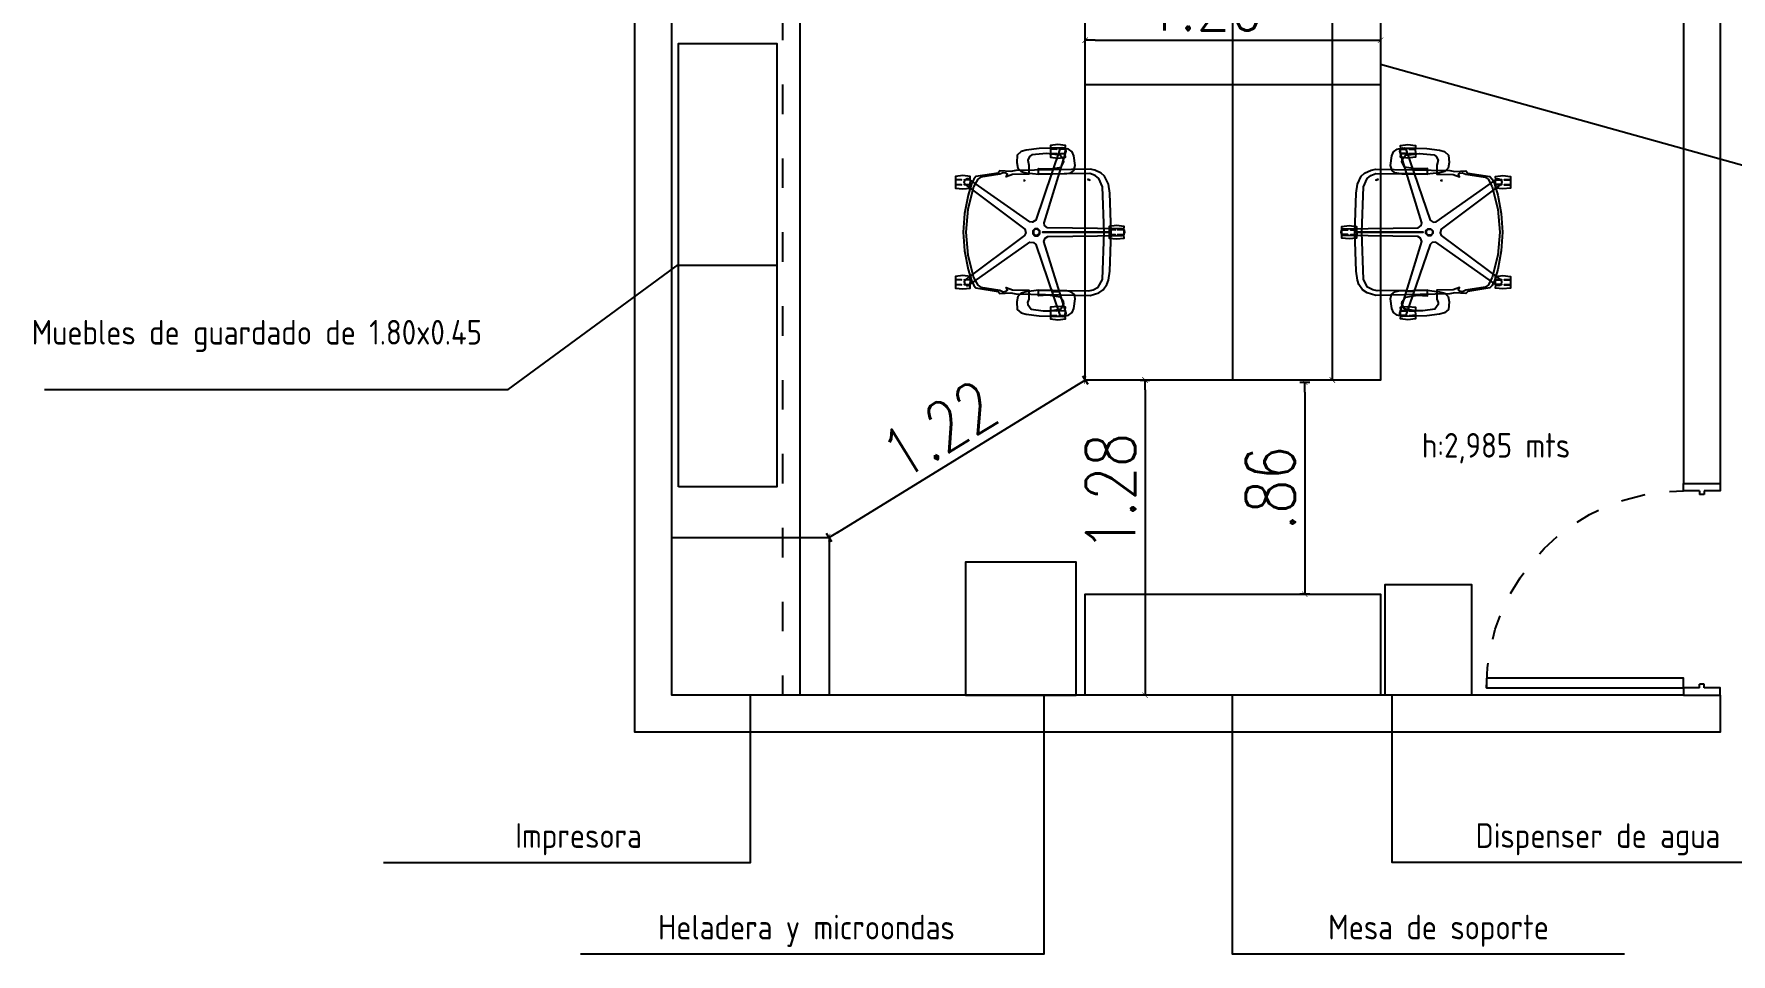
# Model space of a CAD drawing. Header units: millimetres. Extents: x 1591 to 1817, y 987 to 1091.
# Drawn here: x 1702.79 to 1709.69, y 1083.12 to 1086.86 of the extents above; entities that cross this region are included whole.
import ezdxf

# ---------------------------------------------------------------- set-up
doc = ezdxf.new("R2010")
doc.units = ezdxf.units.MM
doc.linetypes.add('ACAD_ISO03W100', pattern=[30, 12, -18])
doc.linetypes.add('HIDDEN2', pattern=[0.1875, 0.125, -0.0625])
for name, color, linetype in [('CA-Puertas', 252, 'Continuous'), ('CATALOGUE-TXT', 251, 'Continuous'), ('Paula', 1, 'Continuous')]:
    doc.layers.add(name, color=color, linetype=linetype)
doc.styles.add('RR', font='ROMANS.shx', dxfattribs={"width": 0.8})
doc.styles.get("Standard").update_dxf_attribs({"font": 'arial.ttf'})
doc.dimstyles.new('Copy of xx', dxfattribs={"dimscale": 2, "dimtxt": 0.036, "dimasz": 0.02, "dimexe": 0, "dimexo": 0.1, "dimgap": 0.02, "dimtad": 1, "dimzin": 4, "dimdsep": 46, "dimtxsty": 'RR', "dimblk1": 'COTA_N', "dimblk2": 'COTA_N', "dimsah": 1, "dimcen": 0, "dimclrd": 256, "dimclre": 256, "dimclrt": 256, "dimadec": 0, "dimazin": 0, "dimtfac": 1, "dimtix": 1, "dimtmove": 0, "dimatfit": 3, "dimldrblk": 'COTA_N', "dimfxl": 1, "dimtolj": 1, "dimtzin": 0, "dimarcsym": 0})

# ---------------------------------------------------------------- blocks, each defined once
blk = doc.blocks.new('A$C6B163F74')
for p, q in [((0.03, 0.085), (0.045, 0.085)), ((0.045, 0.065), (0.045, 0.085)), ((0.83, 0.085), (0.815, 0.085)), ((0.815, 0.065), (0.815, 0.085)), ((0.03, 0.065), (0.045, 0.065)), ((0.83, 0.065), (0.815, 0.065))]:
    blk.add_line(p, q)
blk.add_lwpolyline([(0.79, 0.95), (0.83, 0.95), (0.83, 0.15), (0.79, 0.15)], close=True)
for points in [[(0.03, 0.085), (0.03, 0.135), (0.03, 0.15), (0, 0.15), (0, 0.135)], [(0.83, 0.085), (0.83, 0.135), (0.83, 0.15), (0.86, 0.15), (0.86, 0.135)], [(0, 0.015), (0, 0), (0.03, 0), (0.03, 0.065)], [(0.86, 0.015), (0.86, 0), (0.83, 0), (0.83, 0.065)]]:
    blk.add_lwpolyline(points)
at = {"linetype": 'HIDDEN2', "ltscale": 0.5}
blk.add_arc((0.83, 0.15), 0.8, 90, 180, dxfattribs=at)
blk = doc.blocks.new('COTA_N')
for p, q in [((-1, 0), (0, 0)), ((0, 0.5), (0, -0.5))]:
    blk.add_line(p, q)
at = {"const_width": 0.065}
blk.add_lwpolyline([(0.14, 0.14), (0.28, 0.28), (0, 0), (-0.14, -0.14), (-0.28, -0.28)], dxfattribs=at)
blk = doc.blocks.new('*D56')
at = {"layer": 'CATALOGUE-TXT', "lineweight": -2, "transparency": 16777216}
blk.add_line((1707.9532, 1085.4061), (1707.9532, 1084.6253), dxfattribs=at)
at = {"layer": 'Defpoints', "color": 0, "transparency": 16777216}
for p in [(1707.8863, 1085.4461), (1707.9407, 1084.5853), (1707.9532, 1084.5853)]:
    blk.add_point(p, dxfattribs=at)
at = {"layer": 'CATALOGUE-TXT', "lineweight": -2, "transparency": 16777216, "xscale": 0.04, "yscale": 0.04, "zscale": 0.04}
for p, rotation in [((1707.9532, 1085.4461), 90), ((1707.9532, 1084.5853), 270)]:
    blk.add_blockref('COTA_N', p, dxfattribs=dict(at, rotation=rotation))
at = {"layer": 'CATALOGUE-TXT', "transparency": 16777216, "insert": (1707.8132, 1085.0157), "char_height": 0.072, "attachment_point": 5, "rotation": 90, "style": 'RR'}
blk.add_mtext('\\A1;{\\H2.77778x;.86}', dxfattribs=at)
blk = doc.blocks.new('*D59')
at = {"layer": 'CATALOGUE-TXT', "lineweight": -2, "transparency": 16777216}
blk.add_line((1707.1013, 1086.8349), (1708.2213, 1086.8349), dxfattribs=at)
at = {"layer": 'Defpoints', "color": 0, "transparency": 16777216}
for p in [(1707.0613, 1086.8152), (1708.2613, 1086.8349), (1708.2613, 1086.8152)]:
    blk.add_point(p, dxfattribs=at)
at = {"layer": 'CATALOGUE-TXT', "lineweight": -2, "transparency": 16777216, "xscale": 0.04, "yscale": 0.04, "zscale": 0.04, "rotation": 180}
blk.add_blockref('COTA_N', (1707.0613, 1086.8349), dxfattribs=at)
at = {"layer": 'CATALOGUE-TXT', "lineweight": -2, "transparency": 16777216, "xscale": 0.04, "yscale": 0.04, "zscale": 0.04}
blk.add_blockref('COTA_N', (1708.2613, 1086.8349), dxfattribs=at)
at = {"layer": 'CATALOGUE-TXT', "transparency": 16777216, "insert": (1707.5475, 1086.9749), "char_height": 0.072, "attachment_point": 5, "style": 'RR'}
blk.add_mtext('\\A1;{\\H2.77778x;1.20}', dxfattribs=at)
blk = doc.blocks.new('*D61')
at = {"layer": 'CATALOGUE-TXT', "lineweight": -2, "transparency": 16777216}
blk.add_line((1708.065, 1089.0153), (1708.065, 1085.4953), dxfattribs=at)
at = {"layer": 'Defpoints', "color": 0, "transparency": 16777216}
for p in [(1708.1512, 1089.0553), (1708.065, 1085.4553), (1708.1512, 1085.4553)]:
    blk.add_point(p, dxfattribs=at)
at = {"layer": 'CATALOGUE-TXT', "lineweight": -2, "transparency": 16777216, "xscale": 0.04, "yscale": 0.04, "zscale": 0.04}
for p, rotation in [((1708.065, 1089.0553), 90), ((1708.065, 1085.4553), 270)]:
    blk.add_blockref('COTA_N', p, dxfattribs=dict(at, rotation=rotation))
at = {"layer": 'CATALOGUE-TXT', "transparency": 16777216, "insert": (1707.925, 1087.4269), "char_height": 0.072, "attachment_point": 5, "rotation": 90, "style": 'RR'}
blk.add_mtext('\\A1;{\\H2.77778x;3.60}', dxfattribs=at)
blk = doc.blocks.new('*D70')
at = {"layer": 'CATALOGUE-TXT', "lineweight": -2, "transparency": 16777216}
blk.add_line((1706.0554, 1084.8363), (1707.0272, 1085.4344), dxfattribs=at)
at = {"layer": 'Defpoints', "color": 0, "transparency": 16777216}
for p in [(1707.0613, 1085.4553), (1707.0613, 1085.4553), (1706.0213, 1084.8153)]:
    blk.add_point(p, dxfattribs=at)
at = {"layer": 'CATALOGUE-TXT', "lineweight": -2, "transparency": 16777216, "xscale": 0.04, "yscale": 0.04, "zscale": 0.04}
for p, rotation in [((1707.0613, 1085.4553), 31.60750224614127), ((1706.0213, 1084.8153), 211.6075022461413)]:
    blk.add_blockref('COTA_N', p, dxfattribs=dict(at, rotation=rotation))
at = {"layer": 'CATALOGUE-TXT', "transparency": 16777216, "insert": (1706.4679, 1085.2546), "char_height": 0.072, "width": 0.005114, "attachment_point": 5, "rotation": 31.6075, "style": 'RR'}
blk.add_mtext('\\A1;{\\H2.77778x;1.22}', dxfattribs=at)
blk = doc.blocks.new('*D128')
at = {"layer": 'CATALOGUE-TXT', "lineweight": -2, "transparency": 16777216}
blk.add_line((1707.3044, 1085.4153), (1707.3044, 1084.2153), dxfattribs=at)
at = {"layer": 'Defpoints', "color": 0, "transparency": 16777216}
for p in [(1707.4033, 1085.4553), (1707.3044, 1084.1753), (1707.4033, 1084.1753)]:
    blk.add_point(p, dxfattribs=at)
at = {"layer": 'CATALOGUE-TXT', "lineweight": -2, "transparency": 16777216, "xscale": 0.04, "yscale": 0.04, "zscale": 0.04}
for p, rotation in [((1707.3044, 1085.4553), 90), ((1707.3044, 1084.1753), 270)]:
    blk.add_blockref('COTA_N', p, dxfattribs=dict(at, rotation=rotation))
at = {"layer": 'CATALOGUE-TXT', "transparency": 16777216, "insert": (1707.1644, 1085.0001), "char_height": 0.072, "attachment_point": 5, "rotation": 90, "style": 'RR'}
blk.add_mtext('\\A1;{\\H2.77778x;1.28}', dxfattribs=at)

msp = doc.modelspace()

# ---------------------------------------------------------------- linework, layer by layer
for points in [[(1709.6413, 1084.0253), (1705.2313, 1084.0253), (1705.2313, 1089.2053), (1709.6413, 1089.2053), (1709.6413, 1085.0353)], [(1705.3813, 1089.0553), (1709.4913, 1089.0553), (1709.4913, 1085.0353)], [(1709.4888, 1084.1753), (1705.3813, 1084.1753), (1705.3813, 1089.0553)], [(1705.9013, 1089.0553), (1705.9013, 1084.1753)], [(1705.4084, 1085.021), (1705.4084, 1086.821), (1705.8084, 1086.821), (1705.8084, 1085.021), (1705.4084, 1085.021)], [(1706.9656, 1086.3981), (1706.9587, 1086.3926), (1706.8601, 1086.1039), (1706.8477, 1086.0955), (1706.8357, 1086.097), (1706.5873, 1086.2719), (1706.5813, 1086.2721), (1706.5722, 1086.2665), (1706.5687, 1086.2589), (1706.5717, 1086.2506), (1706.8159, 1086.0676), (1706.82, 1086.0532), (1706.8149, 1086.0423), (1706.5718, 1085.8601), (1706.5697, 1085.8545), (1706.5722, 1085.8441), (1706.5784, 1085.8384), (1706.5872, 1085.8387), (1706.8367, 1086.0144), (1706.8516, 1086.0139), (1706.8605, 1086.0056), (1706.9586, 1085.7181), (1706.9633, 1085.7144), (1706.9739, 1085.7136), (1706.9813, 1085.7177), (1706.9837, 1085.7262), (1706.8937, 1086.0177), (1706.8988, 1086.0318), (1706.9094, 1086.0377), (1707.2132, 1086.0422), (1707.2181, 1086.0455), (1707.2222, 1086.0553), (1707.2206, 1086.0636), (1707.2133, 1086.0685), (1706.9082, 1086.073), (1706.8964, 1086.0822), (1706.8941, 1086.0941), (1706.9837, 1086.3844), (1706.982, 1086.3901), (1706.9739, 1086.3971), (1706.9656, 1086.3981)], [(1706.9705, 1086.3973), (1706.874, 1086.3952), (1706.8215, 1086.3886), (1706.8011, 1086.3828), (1706.7853, 1086.3685), (1706.7829, 1086.3382), (1706.7872, 1086.3159), (1706.801, 1086.3025), (1706.8214, 1086.2969), (1706.8729, 1086.2911), (1706.987, 1086.2932), (1707.0033, 1086.2971), (1707.0148, 1086.3059), (1707.0207, 1086.326), (1707.0152, 1086.3656), (1707.0088, 1086.3813), (1706.9936, 1086.3927), (1706.9705, 1086.3973)], [(1708.357, 1086.3981), (1708.3639, 1086.3926), (1708.4625, 1086.1039), (1708.4749, 1086.0955), (1708.4869, 1086.097), (1708.7353, 1086.2719), (1708.7413, 1086.2721), (1708.7504, 1086.2665), (1708.7539, 1086.2589), (1708.7509, 1086.2506), (1708.5067, 1086.0676), (1708.5026, 1086.0532), (1708.5077, 1086.0423), (1708.7508, 1085.8601), (1708.7529, 1085.8545), (1708.7504, 1085.8441), (1708.7442, 1085.8384), (1708.7354, 1085.8387), (1708.4859, 1086.0144), (1708.471, 1086.0139), (1708.4621, 1086.0056), (1708.364, 1085.7181), (1708.3593, 1085.7144), (1708.3486, 1085.7136), (1708.3413, 1085.7177), (1708.3389, 1085.7262), (1708.4289, 1086.0177), (1708.4238, 1086.0318), (1708.4132, 1086.0377), (1708.1094, 1086.0422), (1708.1044, 1086.0455), (1708.1004, 1086.0553), (1708.102, 1086.0636), (1708.1093, 1086.0685), (1708.4144, 1086.073), (1708.4262, 1086.0822), (1708.4285, 1086.0941), (1708.3389, 1086.3844), (1708.3406, 1086.3901), (1708.3486, 1086.3971), (1708.357, 1086.3981)], [(1708.3521, 1086.3973), (1708.4486, 1086.3952), (1708.5011, 1086.3886), (1708.5215, 1086.3828), (1708.5373, 1086.3685), (1708.5397, 1086.3382), (1708.5354, 1086.3159), (1708.5216, 1086.3025), (1708.5012, 1086.2969), (1708.4497, 1086.2911), (1708.3356, 1086.2932), (1708.3193, 1086.2971), (1708.3077, 1086.3059), (1708.3019, 1086.326), (1708.3074, 1086.3656), (1708.3138, 1086.3813), (1708.329, 1086.3927), (1708.3521, 1086.3973)], [(1706.5641, 1086.2856), (1706.5338, 1086.2821), (1706.534, 1086.269), (1706.5593, 1086.2675), (1706.5341, 1086.2675), (1706.5336, 1086.2497), (1706.5593, 1086.2477), (1706.534, 1086.2477), (1706.5338, 1086.2346), (1706.5641, 1086.2312), (1706.5944, 1086.2346), (1706.5935, 1086.2477), (1706.5689, 1086.2492), (1706.5941, 1086.2492), (1706.5946, 1086.267), (1706.5689, 1086.2675), (1706.5935, 1086.269), (1706.5944, 1086.2821), (1706.5641, 1086.2856)], [(1707.0699, 1086.2705), (1707.0803, 1086.2669), (1707.0699, 1086.2705)], [(1708.2527, 1086.2705), (1708.2423, 1086.2669), (1708.2527, 1086.2705)], [(1708.7585, 1086.2856), (1708.7888, 1086.2821), (1708.7886, 1086.269), (1708.7633, 1086.2675), (1708.7885, 1086.2675), (1708.789, 1086.2497), (1708.7633, 1086.2477), (1708.7886, 1086.2477), (1708.7888, 1086.2346), (1708.7585, 1086.2312), (1708.7282, 1086.2346), (1708.7291, 1086.2477), (1708.7537, 1086.2492), (1708.7285, 1086.2492), (1708.728, 1086.267), (1708.7537, 1086.2675), (1708.7291, 1086.269), (1708.7282, 1086.2821), (1708.7585, 1086.2856)], [(1705.4084, 1085.921), (1705.8084, 1085.921)], [(1706.5641, 1085.8795), (1706.5338, 1085.8761), (1706.534, 1085.863), (1706.5593, 1085.8614), (1706.5341, 1085.8614), (1706.5336, 1085.8437), (1706.5593, 1085.8416), (1706.534, 1085.8416), (1706.5338, 1085.8285), (1706.5641, 1085.8251), (1706.5944, 1085.8285), (1706.5935, 1085.8416), (1706.5689, 1085.8432), (1706.5941, 1085.8432), (1706.5946, 1085.8609), (1706.5689, 1085.8614), (1706.5935, 1085.863), (1706.5944, 1085.8761), (1706.5641, 1085.8795)], [(1708.7585, 1085.8795), (1708.7888, 1085.8761), (1708.7886, 1085.863), (1708.7633, 1085.8614), (1708.7885, 1085.8614), (1708.789, 1085.8437), (1708.7633, 1085.8416), (1708.7886, 1085.8416), (1708.7888, 1085.8285), (1708.7585, 1085.8251), (1708.7282, 1085.8285), (1708.7291, 1085.8416), (1708.7537, 1085.8432), (1708.7285, 1085.8432), (1708.728, 1085.8609), (1708.7537, 1085.8614), (1708.7291, 1085.863), (1708.7282, 1085.8761), (1708.7585, 1085.8795)], [(1706.8729, 1085.8195), (1706.8214, 1085.8138), (1706.801, 1085.8082), (1706.7872, 1085.7948), (1706.7829, 1085.7725), (1706.7853, 1085.7422), (1706.8011, 1085.7279), (1706.8215, 1085.7221), (1706.874, 1085.7155), (1706.9705, 1085.7134), (1706.9936, 1085.7179), (1707.0088, 1085.7294), (1707.0152, 1085.745), (1707.0207, 1085.7847), (1707.0176, 1085.8026), (1707.0033, 1085.8136), (1706.987, 1085.8174), (1706.8729, 1085.8195)], [(1708.4497, 1085.8195), (1708.5012, 1085.8138), (1708.5216, 1085.8082), (1708.5354, 1085.7948), (1708.5397, 1085.7725), (1708.5373, 1085.7422), (1708.5215, 1085.7279), (1708.5011, 1085.7221), (1708.4486, 1085.7155), (1708.3521, 1085.7134), (1708.329, 1085.7179), (1708.3138, 1085.7294), (1708.3074, 1085.745), (1708.3019, 1085.7847), (1708.305, 1085.8026), (1708.3193, 1085.8136), (1708.3356, 1085.8174), (1708.4497, 1085.8195)], [(1709.4913, 1085.0353), (1709.6413, 1085.0353)], [(1705.3813, 1084.1753), (1705.3813, 1084.8153), (1706.0213, 1084.8153), (1706.0213, 1084.1753), (1705.3813, 1084.1753)], [(1707.0613, 1084.1753), (1707.0613, 1084.5853), (1708.2613, 1084.5853), (1708.2613, 1084.1753)], [(1709.4913, 1084.1753), (1709.4863, 1084.1753)], [(1709.4913, 1084.1753), (1709.6413, 1084.1753)], [(1709.6413, 1084.1753), (1709.6413, 1084.0253), (1709.6413, 1084.0253)]]:
    msp.add_lwpolyline(points)
at = {"linetype": 'ACAD_ISO03W100', "ltscale": 0.01}
msp.add_lwpolyline([(1705.8313, 1089.0553), (1705.8313, 1084.1753)], dxfattribs=at)
for points in [[(1706.9503, 1086.411), (1706.92, 1086.4076), (1706.9202, 1086.3945), (1706.9455, 1086.393), (1706.9203, 1086.393), (1706.9198, 1086.3752), (1706.9455, 1086.3732), (1706.9202, 1086.3732), (1706.92, 1086.3601), (1706.9503, 1086.3566), (1706.9805, 1086.3601), (1706.9797, 1086.3732), (1706.9551, 1086.3747), (1706.9803, 1086.3747), (1706.9808, 1086.3925), (1706.9551, 1086.393), (1706.9797, 1086.3945), (1706.9805, 1086.4076), (1706.9503, 1086.411)], [(1708.3723, 1086.411), (1708.4026, 1086.4076), (1708.4024, 1086.3945), (1708.3771, 1086.393), (1708.4023, 1086.393), (1708.4028, 1086.3752), (1708.3771, 1086.3732), (1708.4024, 1086.3732), (1708.4026, 1086.3601), (1708.3723, 1086.3566), (1708.3421, 1086.3601), (1708.3429, 1086.3732), (1708.3675, 1086.3747), (1708.3423, 1086.3747), (1708.3418, 1086.3925), (1708.3675, 1086.393), (1708.3429, 1086.3945), (1708.3421, 1086.4076), (1708.3723, 1086.411)], [(1706.8443, 1086.3698), (1706.8351, 1086.3628), (1706.8275, 1086.3477), (1706.8326, 1086.3275), (1706.8326, 1086.2907), (1706.7665, 1086.2899), (1706.7403, 1086.2799), (1706.7452, 1086.2907), (1706.7396, 1086.2952), (1706.7283, 1086.2971), (1706.715, 1086.2909), (1706.6366, 1086.2785), (1706.625, 1086.2704), (1706.6077, 1086.2393), (1706.5849, 1086.1486), (1706.5763, 1086.0553), (1706.5849, 1085.962), (1706.6077, 1085.8713), (1706.625, 1085.8402), (1706.6366, 1085.8321), (1706.715, 1085.8197), (1706.7283, 1085.8135), (1706.7396, 1085.8154), (1706.7452, 1085.82), (1706.7403, 1085.8308), (1706.7665, 1085.8208), (1706.8326, 1085.8199), (1706.8326, 1085.7831), (1706.8268, 1085.7696), (1706.8277, 1085.7612), (1706.8416, 1085.743), (1706.89, 1085.7356), (1706.9209, 1085.7362), (1706.9641, 1085.7438), (1706.9745, 1085.765), (1706.9736, 1085.7734), (1706.9597, 1085.7916), (1706.9113, 1085.7991), (1706.871, 1085.7971), (1706.8711, 1085.8195), (1706.9267, 1085.8188), (1706.9277, 1085.8153), (1706.9566, 1085.8153), (1706.9576, 1085.8184), (1707.0759, 1085.817), (1707.0932, 1085.8209), (1707.1143, 1085.8328), (1707.1309, 1085.8633), (1707.1378, 1086.0553), (1706.8883, 1086.0553), (1707.1378, 1086.0553), (1707.1312, 1086.2401), (1707.1164, 1086.274), (1707.1015, 1086.286), (1707.0806, 1086.2937), (1706.8711, 1086.2912), (1706.871, 1086.3136), (1706.9209, 1086.3122), (1706.9641, 1086.3198), (1706.9745, 1086.341), (1706.9736, 1086.3494), (1706.9597, 1086.3677), (1706.9037, 1086.3754), (1706.8443, 1086.3698)], [(1708.4783, 1086.3698), (1708.4875, 1086.3628), (1708.4951, 1086.3477), (1708.49, 1086.3275), (1708.49, 1086.2907), (1708.5561, 1086.2899), (1708.5822, 1086.2799), (1708.5774, 1086.2907), (1708.583, 1086.2952), (1708.5943, 1086.2971), (1708.6076, 1086.2909), (1708.686, 1086.2785), (1708.6976, 1086.2704), (1708.7149, 1086.2393), (1708.7377, 1086.1486), (1708.7463, 1086.0553), (1708.7377, 1085.962), (1708.7149, 1085.8713), (1708.6976, 1085.8402), (1708.686, 1085.8321), (1708.6076, 1085.8197), (1708.5943, 1085.8135), (1708.583, 1085.8154), (1708.5774, 1085.82), (1708.5823, 1085.8308), (1708.5561, 1085.8208), (1708.49, 1085.8199), (1708.49, 1085.7831), (1708.4958, 1085.7696), (1708.4949, 1085.7612), (1708.481, 1085.743), (1708.4326, 1085.7356), (1708.4017, 1085.7362), (1708.3585, 1085.7438), (1708.3481, 1085.765), (1708.349, 1085.7734), (1708.3629, 1085.7916), (1708.4113, 1085.7991), (1708.4516, 1085.7971), (1708.4515, 1085.8195), (1708.3959, 1085.8188), (1708.3949, 1085.8153), (1708.366, 1085.8153), (1708.365, 1085.8184), (1708.2467, 1085.817), (1708.2294, 1085.8209), (1708.2083, 1085.8328), (1708.1917, 1085.8633), (1708.1848, 1086.0553), (1708.4343, 1086.0553), (1708.1848, 1086.0553), (1708.1914, 1086.2401), (1708.2062, 1086.274), (1708.2211, 1086.286), (1708.242, 1086.2937), (1708.4515, 1086.2912), (1708.4516, 1086.3136), (1708.4017, 1086.3122), (1708.3585, 1086.3198), (1708.3481, 1086.341), (1708.349, 1086.3494), (1708.3629, 1086.3677), (1708.4189, 1086.3754), (1708.4783, 1086.3698)], [(1707.081, 1086.3117), (1706.7798, 1086.3056), (1706.7597, 1086.3019), (1706.715, 1086.3042), (1706.7074, 1086.2956), (1706.6171, 1086.2811), (1706.6083, 1086.2713), (1706.5986, 1086.2519), (1706.5857, 1086.206), (1706.5711, 1086.1312), (1706.5655, 1086.0553), (1706.5711, 1085.9794), (1706.5857, 1085.9046), (1706.5986, 1085.8587), (1706.6083, 1085.8393), (1706.6171, 1085.8295), (1706.7074, 1085.815), (1706.715, 1085.8064), (1706.7597, 1085.8088), (1706.7798, 1085.8051), (1707.081, 1085.7989), (1707.1161, 1085.8091), (1707.1343, 1085.8209), (1707.1491, 1085.8432), (1707.1555, 1085.86), (1707.1611, 1085.8972), (1707.1662, 1086.0553), (1707.1382, 1086.0553), (1707.1662, 1086.0553), (1707.1611, 1086.2135), (1707.1555, 1086.2506), (1707.1399, 1086.2833), (1707.1266, 1086.2955), (1707.0998, 1086.3078), (1707.081, 1086.3117)], [(1706.8104, 1086.2658), (1706.8166, 1086.2651), (1706.8166, 1086.2652), (1706.8104, 1086.2658)], [(1708.2416, 1086.3117), (1708.5428, 1086.3056), (1708.5629, 1086.3019), (1708.6076, 1086.3042), (1708.6152, 1086.2956), (1708.7055, 1086.2811), (1708.7143, 1086.2713), (1708.7239, 1086.2519), (1708.7369, 1086.206), (1708.7515, 1086.1312), (1708.7571, 1086.0553), (1708.7515, 1085.9794), (1708.7369, 1085.9046), (1708.7239, 1085.8587), (1708.7143, 1085.8393), (1708.7055, 1085.8295), (1708.6152, 1085.815), (1708.6076, 1085.8064), (1708.5629, 1085.8088), (1708.5428, 1085.8051), (1708.2416, 1085.7989), (1708.2065, 1085.8091), (1708.1883, 1085.8209), (1708.1735, 1085.8432), (1708.1671, 1085.86), (1708.1615, 1085.8972), (1708.1564, 1086.0553), (1708.1844, 1086.0553), (1708.1564, 1086.0553), (1708.1615, 1086.2135), (1708.1671, 1086.2506), (1708.1827, 1086.2833), (1708.196, 1086.2955), (1708.2228, 1086.3078), (1708.2416, 1086.3117)], [(1708.5122, 1086.2658), (1708.506, 1086.2651), (1708.506, 1086.2652), (1708.5122, 1086.2658)], [(1706.8571, 1086.0694), (1706.8488, 1086.0612), (1706.8488, 1086.0495), (1706.8571, 1086.0413), (1706.8687, 1086.0413), (1706.877, 1086.0495), (1706.877, 1086.0612), (1706.8687, 1086.0694), (1706.8571, 1086.0694)], [(1706.8578, 1086.0677), (1706.8506, 1086.0604), (1706.8506, 1086.0502), (1706.8578, 1086.043), (1706.868, 1086.043), (1706.8752, 1086.0502), (1706.8752, 1086.0604), (1706.868, 1086.0677), (1706.8578, 1086.0677)], [(1707.189, 1086.0825), (1707.1587, 1086.0791), (1707.1589, 1086.066), (1707.1841, 1086.0645), (1707.159, 1086.0645), (1707.1585, 1086.0467), (1707.1841, 1086.0447), (1707.1589, 1086.0447), (1707.1587, 1086.0316), (1707.189, 1086.0281), (1707.2192, 1086.0316), (1707.2184, 1086.0447), (1707.1938, 1086.0462), (1707.2189, 1086.0462), (1707.2194, 1086.064), (1707.1938, 1086.0645), (1707.2184, 1086.066), (1707.2192, 1086.0791), (1707.189, 1086.0825)], [(1708.1336, 1086.0825), (1708.1639, 1086.0791), (1708.1637, 1086.066), (1708.1385, 1086.0645), (1708.1636, 1086.0645), (1708.1641, 1086.0467), (1708.1385, 1086.0447), (1708.1637, 1086.0447), (1708.1639, 1086.0316), (1708.1336, 1086.0281), (1708.1034, 1086.0316), (1708.1042, 1086.0447), (1708.1288, 1086.0462), (1708.1037, 1086.0462), (1708.1032, 1086.064), (1708.1288, 1086.0645), (1708.1042, 1086.066), (1708.1034, 1086.0791), (1708.1336, 1086.0825)], [(1708.4655, 1086.0694), (1708.4738, 1086.0612), (1708.4738, 1086.0495), (1708.4655, 1086.0413), (1708.4539, 1086.0413), (1708.4456, 1086.0495), (1708.4456, 1086.0612), (1708.4539, 1086.0694), (1708.4655, 1086.0694)], [(1708.4648, 1086.0677), (1708.472, 1086.0604), (1708.472, 1086.0502), (1708.4648, 1086.043), (1708.4546, 1086.043), (1708.4473, 1086.0502), (1708.4473, 1086.0604), (1708.4546, 1086.0677), (1708.4648, 1086.0677)], [(1706.9503, 1085.754), (1706.92, 1085.7506), (1706.9202, 1085.7375), (1706.9455, 1085.736), (1706.9203, 1085.736), (1706.9198, 1085.7182), (1706.9455, 1085.7162), (1706.9202, 1085.7162), (1706.92, 1085.7031), (1706.9503, 1085.6996), (1706.9805, 1085.7031), (1706.9797, 1085.7162), (1706.9551, 1085.7177), (1706.9803, 1085.7177), (1706.9808, 1085.7354), (1706.9551, 1085.736), (1706.9797, 1085.7375), (1706.9805, 1085.7506), (1706.9503, 1085.754)], [(1708.3723, 1085.754), (1708.4026, 1085.7506), (1708.4024, 1085.7375), (1708.3771, 1085.736), (1708.4023, 1085.736), (1708.4028, 1085.7182), (1708.3771, 1085.7162), (1708.4024, 1085.7162), (1708.4026, 1085.7031), (1708.3723, 1085.6996), (1708.3421, 1085.7031), (1708.3429, 1085.7162), (1708.3675, 1085.7177), (1708.3423, 1085.7177), (1708.3418, 1085.7354), (1708.3675, 1085.736), (1708.3429, 1085.7375), (1708.3421, 1085.7506), (1708.3723, 1085.754)], [(1706.5745, 1084.1753), (1707.0245, 1084.1753), (1707.0245, 1084.7153), (1706.5745, 1084.7153)], [(1708.2802, 1084.1753), (1708.2802, 1084.6253), (1708.6302, 1084.6253), (1708.6302, 1084.1753)]]:
    msp.add_lwpolyline(points, close=True)
at = {"layer": 'Paula'}
for points in [[(1707.0613, 1089.0553), (1708.2613, 1089.0553), (1708.2613, 1085.4553), (1707.0613, 1085.4553), (1707.0613, 1089.0553)], [(1707.6613, 1085.4553), (1707.6613, 1089.0553)], [(1712.0632, 1086.1828), (1710.2479, 1086.1828), (1708.2613, 1086.7368)], [(1707.0613, 1086.6553), (1708.2613, 1086.6553)], [(1702.8331, 1085.4168), (1704.717, 1085.4168), (1705.4084, 1085.9244)], [(1704.2107, 1083.4962), (1705.7013, 1083.4962), (1705.7013, 1084.1753)], [(1705.0103, 1083.1255), (1706.8942, 1083.1255), (1706.8942, 1084.1753)], [(1709.2521, 1083.1246), (1707.6601, 1083.1246), (1707.6601, 1084.1753)], [(1709.8997, 1083.4962), (1708.3077, 1083.4962), (1708.3077, 1084.1753)]]:
    msp.add_lwpolyline(points, dxfattribs=at)

# ---------------------------------------------------------------- block references
at = {"layer": 'CA-Puertas', "xscale": -1, "rotation": 90}
msp.add_blockref('A$C6B163F74', (1709.6413, 1085.0353), dxfattribs=at)

# ---------------------------------------------------------------- texts
at = {"layer": 'Paula', "char_height": 0.1, "attachment_point": 5}
for s, width, insert in [('\\pxsm1.0583,qr;{\\Fdim|c0;Muebles de guardado de 1.80x0.45}', 1.741516, (1703.7398, 1085.6341)), ('\\pxsm1.0583,ql;{\\Fdim|c0;\\C251;\\c6710371;h:2,985 mts}', 2.093508, (1709.4755, 1085.1784)), ('\\pxsm1.0583;{\\Fdim|c0;Impresora}', 1.511695, (1705.0029, 1083.5906)), ('\\pxsm1.0583;{\\Fdim|c0;Dispenser de agua}', 1.511695, (1709.1444, 1083.5906)), ('\\pxsm1.0583;{\\Fdim|c0;Heladera y microondas}', 2.342105, (1705.9287, 1083.2187)), ('\\pxsm1.0583;{\\Fdim|c0;Mesa de soporte}', 1.511695, (1708.4968, 1083.219))]:
    msp.add_mtext_dynamic_manual_height_columns(s, width=width, gutter_width=0.3001, heights=[0.9017], dxfattribs=dict(at, insert=insert))

# ---------------------------------------------------------------- dimensions: what is measured, and where the dimension line sits
at = {"layer": 'CATALOGUE-TXT'}
for base, p1, p2, picture, middle in [((1708.065, 1085.4553), (1708.1512, 1089.0553), (1708.1512, 1085.4553), '*D61', (1708.065, 1087.4269)), ((1707.3044, 1084.1753), (1707.4033, 1085.4553), (1707.4033, 1084.1753), '*D128', (1707.3044, 1085.0001))]:
    dim = msp.add_linear_dim(base=base, p1=p1, p2=p2, angle=90, text='{\\H2.77778x;<>}', dimstyle='Copy of xx', override={"dimfxl": 0.1, "dimfxlon": 1}, dxfattribs=at)
    dim.commit()
    dim.dimension.update_dxf_attribs({"geometry": picture, "text_midpoint": middle, "dimtype": 160})
dim = msp.add_linear_dim(base=(1708.2613, 1086.8349), p1=(1707.0613, 1086.8152), p2=(1708.2613, 1086.8152), text='{\\H2.77778x;<>}', dimstyle='Copy of xx', override={"dimfxl": 0.1, "dimfxlon": 1}, dxfattribs=at)
dim.commit()
dim.dimension.update_dxf_attribs({"geometry": '*D59', "text_midpoint": (1707.5475, 1086.8349), "dimtype": 160})
dim = msp.add_aligned_dim(p1=(1706.0213, 1084.8153), p2=(1707.0613, 1085.4553), distance=0, text='{\\H2.77778x;<>}', dimstyle='Copy of xx', override={"dimfxl": 0.1, "dimfxlon": 1}, dxfattribs=at)
dim.commit()
dim.dimension.update_dxf_attribs({"geometry": '*D70', "text_midpoint": (1706.4679, 1085.2546)})
dim = msp.add_linear_dim(base=(1707.9532, 1084.5853), p1=(1707.8863, 1085.4461), p2=(1707.9407, 1084.5853), angle=90, text='{\\H2.77778x;<>}', dimstyle='Copy of xx', override={"dimfxl": 0.1, "dimfxlon": 1}, dxfattribs=at)
dim.commit()
dim.dimension.update_dxf_attribs({"geometry": '*D56', "text_midpoint": (1707.8132, 1085.0157)})

doc.saveas('drawing.dxf')
